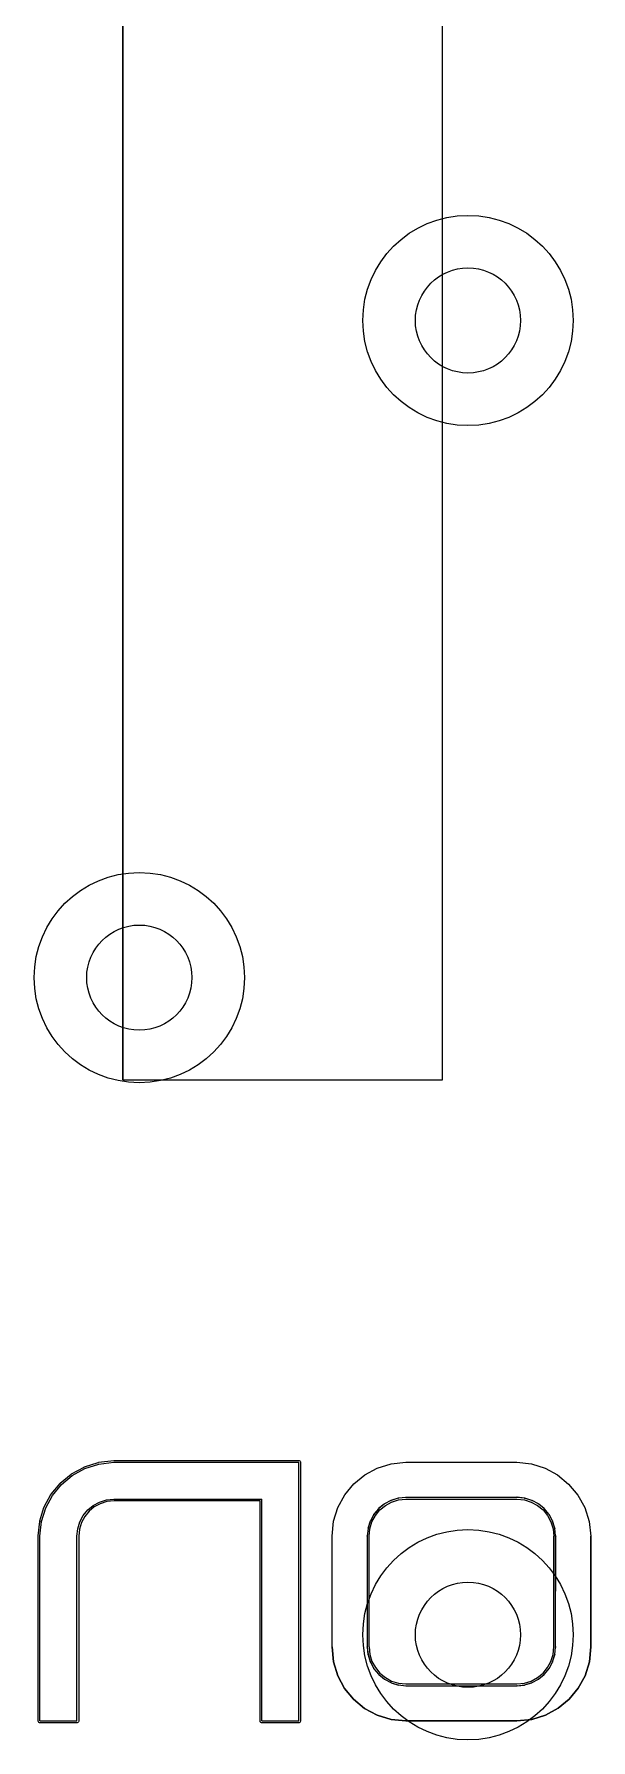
# Model space of a CAD drawing. Header units: millimetres. Extents: x 52 to 245, y 27 to 183.
# Drawn here: x 237.1 to 239.22, y 44.6 to 51.09 of the extents above; entities that cross this region are included whole.
import ezdxf

# ---------------------------------------------------------------- set-up
doc = ezdxf.new("R2010")
doc.units = ezdxf.units.MM
for name, color, linetype in [('MultiLayer', 9, 'Continuous'), ('TopOverlay', 2, 'Continuous'), ('ViaHoleLayer', 16, 'Continuous')]:
    doc.layers.add(name, color=color, linetype=linetype)

msp = doc.modelspace()

# ---------------------------------------------------------------- linework, layer by layer
at = {"layer": 'MultiLayer'}
for centre in [(238.75, 50), (237.5, 47.5), (238.75, 45)]:
    msp.add_circle(centre, 0.4, dxfattribs=at)
at = {"layer": 'TopOverlay'}
for p, q in [((237.437, 47.1109), (237.437, 54.4095)), ((237.437, 54.4095), (237.437, 47.1109)), ((238.6534, 47.1109), (238.6534, 54.4095)), ((238.6534, 47.1109), (238.6534, 54.4095)), ((237.437, 47.1109), (238.6534, 47.1109)), ((237.437, 47.1109), (238.6534, 47.1109)), ((237.2421, 45.6117), (237.2897, 45.638)), ((237.2452, 45.6057), (237.293, 45.6321)), ((237.2897, 45.638), (237.2897, 45.638)), ((237.2897, 45.638), (237.2898, 45.638)), ((237.2898, 45.638), (237.2898, 45.6381)), ((237.2898, 45.6381), (237.2899, 45.6381)), ((237.2899, 45.6381), (237.2898, 45.638)), ((237.2898, 45.638), (237.2899, 45.6381)), ((237.2898, 45.638), (237.2898, 45.638)), ((237.2899, 45.6381), (237.2902, 45.6383)), ((237.2899, 45.6381), (237.2899, 45.6381)), ((237.2902, 45.6383), (237.2905, 45.6384)), ((237.2905, 45.6384), (237.2908, 45.6385)), ((237.2908, 45.6385), (237.291, 45.6385)), ((237.291, 45.6385), (237.3441, 45.6558)), ((237.291, 45.6385), (237.291, 45.6385)), ((237.293, 45.6321), (237.3461, 45.6494)), ((237.3441, 45.6558), (237.3442, 45.6559)), ((237.3442, 45.6559), (237.3445, 45.656)), ((237.3445, 45.656), (237.3448, 45.656)), ((237.3448, 45.656), (237.3452, 45.6561)), ((237.3452, 45.6561), (237.3453, 45.6561)), ((237.3453, 45.6561), (237.4026, 45.6632)), ((237.3453, 45.6561), (237.3453, 45.6561)), ((237.3461, 45.6494), (237.4034, 45.6565)), ((237.4026, 45.6632), (237.4027, 45.6632)), ((237.4027, 45.6632), (237.4029, 45.6632)), ((237.4029, 45.6632), (237.4031, 45.6632)), ((237.4031, 45.6632), (237.4033, 45.6633)), ((237.4033, 45.6633), (237.4034, 45.6633)), ((237.4034, 45.6633), (237.4034, 45.6633)), ((237.4034, 45.6633), (238.1065, 45.6633)), ((237.4034, 45.6565), (238.1065, 45.6565)), ((238.1065, 45.6633), (238.1079, 45.6633)), ((238.1065, 44.6722), (238.1065, 45.6565)), ((238.1079, 45.6633), (238.1103, 45.6622)), ((238.1103, 45.6622), (238.1122, 45.6603)), ((238.1122, 45.6603), (238.1132, 45.6579)), ((238.1132, 45.6579), (238.1132, 45.6565)), ((238.1132, 45.6565), (238.1132, 45.6565)), ((238.1132, 45.6565), (238.1132, 44.6722)), ((238.3574, 45.6083), (238.4051, 45.6343)), ((238.3574, 45.6083), (238.4051, 45.6343)), ((238.4051, 45.6343), (238.4578, 45.6508)), ((238.4051, 45.6343), (238.4578, 45.6508)), ((238.4578, 45.6508), (238.5143, 45.6565)), ((238.4578, 45.6508), (238.5143, 45.6565)), ((238.5143, 45.6565), (238.9362, 45.6565)), ((238.5143, 45.6565), (238.9362, 45.6565)), ((238.9362, 45.6565), (238.991, 45.6507)), ((238.9362, 45.6565), (238.991, 45.6507)), ((238.991, 45.6507), (239.043, 45.6341)), ((238.991, 45.6507), (239.043, 45.6341)), ((239.043, 45.6341), (239.0907, 45.6079)), ((239.043, 45.6341), (239.0907, 45.6079)), ((237.1645, 45.5343), (237.1985, 45.5755)), ((237.1696, 45.5299), (237.2038, 45.5713)), ((237.1985, 45.5755), (237.1986, 45.5756)), ((237.1986, 45.5756), (237.1985, 45.5755)), ((237.1985, 45.5755), (237.1986, 45.5756)), ((237.1985, 45.5755), (237.1985, 45.5755)), ((237.1986, 45.5756), (237.1987, 45.5757)), ((237.1987, 45.5757), (237.1989, 45.5759)), ((237.1989, 45.5759), (237.1991, 45.5761)), ((237.1991, 45.5761), (237.1993, 45.5763)), ((237.1993, 45.5763), (237.1995, 45.5764)), ((237.1995, 45.5764), (237.2409, 45.6109)), ((237.1995, 45.5764), (237.1995, 45.5764)), ((237.2038, 45.5713), (237.2452, 45.6057)), ((237.2409, 45.6109), (237.2411, 45.611)), ((237.2411, 45.611), (237.2413, 45.6112)), ((237.2413, 45.6112), (237.2416, 45.6114)), ((237.2416, 45.6114), (237.2418, 45.6115)), ((237.2418, 45.6115), (237.242, 45.6116)), ((237.242, 45.6116), (237.2421, 45.6117)), ((237.242, 45.6116), (237.242, 45.6116)), ((238.2813, 45.5322), (238.3157, 45.5739)), ((238.2813, 45.5322), (238.3157, 45.5739)), ((238.3157, 45.5739), (238.3574, 45.6083)), ((238.3157, 45.5739), (238.3574, 45.6083)), ((239.0907, 45.6079), (239.1327, 45.5734)), ((239.0907, 45.6079), (239.1327, 45.5734)), ((239.1327, 45.5734), (239.1677, 45.5316)), ((239.1327, 45.5734), (239.1677, 45.5316)), ((237.1381, 45.486), (237.1637, 45.533)), ((237.144, 45.4827), (237.1696, 45.5299)), ((237.1637, 45.5331), (237.1638, 45.5332)), ((237.1638, 45.5332), (237.1637, 45.5331)), ((237.1637, 45.5331), (237.1638, 45.5332)), ((237.1637, 45.533), (237.1637, 45.5331)), ((237.1637, 45.5331), (237.1637, 45.5331)), ((237.1637, 45.533), (237.1637, 45.533)), ((237.1638, 45.5332), (237.1645, 45.5343)), ((237.1644, 45.5342), (237.1638, 45.5332)), ((237.1638, 45.5332), (237.1639, 45.5335)), ((237.1638, 45.5332), (237.1638, 45.5332)), ((237.1638, 45.5332), (237.1638, 45.5332)), ((237.1638, 45.5332), (237.1638, 45.5332)), ((237.1639, 45.5335), (237.1641, 45.5337)), ((237.1641, 45.5337), (237.1643, 45.534)), ((237.1643, 45.534), (237.1644, 45.5341)), ((237.1645, 45.5343), (237.1644, 45.5342)), ((237.1644, 45.5341), (237.1644, 45.5342)), ((237.1644, 45.5342), (237.1645, 45.5342)), ((237.1644, 45.5341), (237.1644, 45.5341)), ((237.1645, 45.5342), (237.1645, 45.5343)), ((237.1645, 45.5343), (237.1645, 45.5343)), ((237.1645, 45.5342), (237.1645, 45.5342)), ((237.3041, 45.4746), (237.325, 45.4918)), ((237.325, 45.4918), (237.3488, 45.5048)), ((237.3515, 45.4986), (237.3288, 45.4862)), ((237.3488, 45.5048), (237.3752, 45.513)), ((237.3766, 45.5064), (237.3515, 45.4986)), ((237.3752, 45.513), (237.4034, 45.5159)), ((237.4038, 45.5092), (237.3766, 45.5064)), ((237.4034, 45.5159), (237.9659, 45.5159)), ((237.9592, 45.5092), (237.4038, 45.5092)), ((237.9592, 44.6722), (237.9592, 45.5092)), ((237.9659, 44.6722), (237.9659, 45.5159)), ((238.2553, 45.4845), (238.2813, 45.5322)), ((238.2553, 45.4845), (238.2813, 45.5322)), ((238.4316, 45.497), (238.4103, 45.4797)), ((238.4316, 45.497), (238.4107, 45.4798)), ((238.415, 45.4746), (238.4358, 45.4918)), ((238.4325, 45.4977), (238.4314, 45.4972)), ((238.4314, 45.4972), (238.4324, 45.4976)), ((238.4324, 45.4976), (238.4316, 45.497)), ((238.4317, 45.4971), (238.4316, 45.497)), ((238.4316, 45.497), (238.4316, 45.497)), ((238.4319, 45.4973), (238.4317, 45.4971)), ((238.4322, 45.4975), (238.4319, 45.4973)), ((238.4325, 45.4976), (238.4322, 45.4975)), ((238.4324, 45.4976), (238.4326, 45.4977)), ((238.4325, 45.4976), (238.4324, 45.4976)), ((238.4564, 45.5106), (238.4325, 45.4977)), ((238.4327, 45.4978), (238.4325, 45.4976)), ((238.4326, 45.4977), (238.4325, 45.4977)), ((238.4325, 45.4977), (238.4325, 45.4976)), ((238.4325, 45.4976), (238.4326, 45.4977)), ((238.4326, 45.4977), (238.4325, 45.4976)), ((238.4325, 45.4977), (238.4326, 45.4977)), ((238.4326, 45.4977), (238.4325, 45.4977)), ((238.4325, 45.4977), (238.4325, 45.4977)), ((238.4325, 45.4976), (238.4325, 45.4976)), ((238.4326, 45.4977), (238.4327, 45.4978)), ((238.4327, 45.4977), (238.4326, 45.4977)), ((238.4326, 45.4977), (238.4326, 45.4977)), ((238.4326, 45.4977), (238.4326, 45.4977)), ((238.4564, 45.5106), (238.4327, 45.4978)), ((238.4327, 45.4978), (238.4327, 45.4977)), ((238.4358, 45.4918), (238.4597, 45.5048)), ((238.4565, 45.5107), (238.4564, 45.5106)), ((238.4565, 45.5107), (238.4564, 45.5106)), ((238.4577, 45.5112), (238.4565, 45.5107)), ((238.4566, 45.5108), (238.4565, 45.5107)), ((238.4565, 45.5107), (238.4568, 45.5108)), ((238.4568, 45.5108), (238.4565, 45.5107)), ((238.4565, 45.5107), (238.4565, 45.5107)), ((238.4569, 45.5109), (238.4566, 45.5108)), ((238.4841, 45.5194), (238.4568, 45.5108)), ((238.4568, 45.5108), (238.4577, 45.5112)), ((238.4572, 45.5111), (238.4569, 45.5109)), ((238.4575, 45.5112), (238.4572, 45.5111)), ((238.4577, 45.5112), (238.4575, 45.5112)), ((238.4841, 45.5194), (238.4577, 45.5112)), ((238.4597, 45.5048), (238.4861, 45.513)), ((238.4854, 45.52), (238.484, 45.5195)), ((238.484, 45.5195), (238.4842, 45.5195)), ((238.4842, 45.5195), (238.4841, 45.5194)), ((238.4842, 45.5195), (238.4841, 45.5194)), ((238.4841, 45.5194), (238.4841, 45.5194)), ((238.4842, 45.5195), (238.4852, 45.52)), ((238.4853, 45.5197), (238.4842, 45.5195)), ((238.4845, 45.5196), (238.4842, 45.5195)), ((238.4849, 45.5196), (238.4845, 45.5196)), ((238.4852, 45.5197), (238.4849, 45.5196)), ((238.4852, 45.52), (238.4852, 45.52)), ((238.4852, 45.52), (238.4853, 45.52)), ((238.4853, 45.52), (238.4852, 45.52)), ((238.4852, 45.52), (238.4854, 45.52)), ((238.4854, 45.5197), (238.4852, 45.5197)), ((238.4855, 45.5201), (238.4853, 45.52)), ((238.4854, 45.52), (238.4853, 45.5197)), ((238.4853, 45.52), (238.4854, 45.52)), ((238.4854, 45.5197), (238.4853, 45.5197)), ((238.4853, 45.5197), (238.4853, 45.5197)), ((238.4853, 45.5197), (238.4853, 45.5197)), ((238.4853, 45.5197), (238.4854, 45.5197)), ((238.5135, 45.5226), (238.4854, 45.52)), ((238.4854, 45.52), (238.4855, 45.5201)), ((238.4855, 45.5197), (238.4854, 45.5197)), ((238.4854, 45.5197), (238.4854, 45.5197)), ((238.5135, 45.5226), (238.4855, 45.5197)), ((238.4855, 45.5197), (238.4855, 45.5197)), ((238.4861, 45.513), (238.5143, 45.5159)), ((238.5136, 45.5226), (238.5135, 45.5226)), ((238.5136, 45.5226), (238.5135, 45.5226)), ((238.5143, 45.5232), (238.5136, 45.5229)), ((238.5136, 45.5229), (238.514, 45.5229)), ((238.514, 45.5229), (238.5136, 45.5226)), ((238.5137, 45.5226), (238.5136, 45.5226)), ((238.5136, 45.5226), (238.5136, 45.5226)), ((238.5139, 45.5226), (238.5137, 45.5226)), ((238.5141, 45.5226), (238.5139, 45.5226)), ((238.514, 45.5229), (238.5143, 45.5232)), ((238.9362, 45.5226), (238.514, 45.5229)), ((238.5142, 45.5226), (238.5141, 45.5226)), ((238.5143, 45.5226), (238.5142, 45.5226)), ((238.9362, 45.5226), (238.5143, 45.5226)), ((238.5143, 45.5159), (238.9362, 45.5159)), ((238.9368, 45.5229), (238.9362, 45.5232)), ((238.9362, 45.5232), (238.9366, 45.5228)), ((238.9366, 45.5228), (238.9362, 45.5226)), ((238.9364, 45.5226), (238.9362, 45.5226)), ((238.9362, 45.5226), (238.9362, 45.5226)), ((238.9362, 45.5226), (238.9362, 45.5226)), ((238.9362, 45.5159), (238.9644, 45.513)), ((238.9366, 45.5226), (238.9364, 45.5226)), ((238.9366, 45.5228), (238.9369, 45.5229)), ((238.9367, 45.5226), (238.9366, 45.5228)), ((238.9368, 45.5226), (238.9366, 45.5226)), ((238.937, 45.5228), (238.9367, 45.5226)), ((238.9368, 45.5226), (238.9367, 45.5226)), ((238.9367, 45.5226), (238.9367, 45.5226)), ((238.9367, 45.5226), (238.9368, 45.5226)), ((238.9369, 45.5229), (238.9368, 45.5229)), ((238.9368, 45.5229), (238.9368, 45.5229)), ((238.965, 45.5197), (238.9368, 45.5229)), ((238.9368, 45.5229), (238.9369, 45.5229)), ((238.9369, 45.5226), (238.9368, 45.5226)), ((238.9368, 45.5226), (238.9368, 45.5226)), ((238.9368, 45.5226), (238.9368, 45.5226)), ((238.9369, 45.5229), (238.9369, 45.5229)), ((238.9369, 45.5229), (238.937, 45.5228)), ((238.937, 45.5226), (238.9369, 45.5226)), ((238.9369, 45.5226), (238.9369, 45.5226)), ((238.965, 45.5197), (238.937, 45.5226)), ((238.9644, 45.513), (238.9908, 45.5048)), ((238.9651, 45.5197), (238.965, 45.5197)), ((238.9651, 45.5197), (238.965, 45.5197)), ((238.9928, 45.5112), (238.9651, 45.52)), ((238.9651, 45.52), (238.9664, 45.5195)), ((238.9653, 45.5197), (238.9651, 45.5197)), ((238.9651, 45.5197), (238.9651, 45.5197)), ((238.9664, 45.5195), (238.9651, 45.5197)), ((238.9656, 45.5196), (238.9653, 45.5197)), ((238.9659, 45.5196), (238.9656, 45.5196)), ((238.9663, 45.5195), (238.9659, 45.5196)), ((238.9664, 45.5194), (238.9663, 45.5195)), ((238.9928, 45.5112), (238.9664, 45.5194)), ((238.9908, 45.5048), (239.0146, 45.4918)), ((238.9929, 45.5112), (238.9928, 45.5112)), ((238.9928, 45.5112), (238.9928, 45.5112)), ((238.994, 45.5107), (238.9928, 45.5112)), ((238.9928, 45.5112), (238.9934, 45.511)), ((238.9934, 45.511), (238.9928, 45.5112)), ((238.9932, 45.5111), (238.9929, 45.5112)), ((238.9935, 45.5109), (238.9932, 45.5111)), ((238.9939, 45.5108), (238.9934, 45.511)), ((238.9934, 45.511), (238.9939, 45.5108)), ((238.9938, 45.5108), (238.9935, 45.5109)), ((238.994, 45.5107), (238.9938, 45.5108)), ((238.9939, 45.5107), (238.9939, 45.5108)), ((238.9939, 45.5108), (238.9939, 45.5108)), ((238.9939, 45.5108), (238.994, 45.5107)), ((238.994, 45.5107), (238.9939, 45.5108)), ((238.9939, 45.5108), (238.9939, 45.5108)), ((238.9939, 45.5108), (238.994, 45.5108)), ((238.994, 45.5108), (238.9939, 45.5108)), ((238.9939, 45.5108), (238.994, 45.5107)), ((238.994, 45.5107), (238.9939, 45.5107)), ((238.994, 45.5108), (238.994, 45.5107)), ((238.9941, 45.5107), (238.994, 45.5108)), ((238.9941, 45.5107), (238.994, 45.5107)), ((238.994, 45.5107), (238.994, 45.5107)), ((239.0177, 45.4978), (238.994, 45.5107)), ((238.994, 45.5107), (238.9941, 45.5107)), ((238.9941, 45.5106), (238.9941, 45.5107)), ((239.0177, 45.4978), (238.9941, 45.5106)), ((239.0146, 45.4918), (239.0355, 45.4746)), ((239.0179, 45.4977), (239.0177, 45.4978)), ((239.0179, 45.4977), (239.0177, 45.4978)), ((239.018, 45.4976), (239.0179, 45.4977)), ((239.0179, 45.4977), (239.0179, 45.4977)), ((239.0189, 45.4973), (239.0179, 45.4977)), ((239.019, 45.4973), (239.0179, 45.4977)), ((239.0179, 45.4977), (239.0189, 45.4973)), ((239.0182, 45.4975), (239.018, 45.4976)), ((239.0185, 45.4973), (239.0182, 45.4975)), ((239.0187, 45.4971), (239.0185, 45.4973)), ((239.0188, 45.4971), (239.0187, 45.4971)), ((239.0189, 45.497), (239.0188, 45.4971)), ((239.019, 45.4973), (239.0189, 45.4973)), ((239.0189, 45.4973), (239.019, 45.4973)), ((239.019, 45.4969), (239.0189, 45.497)), ((239.0189, 45.497), (239.0189, 45.497)), ((239.0189, 45.497), (239.0189, 45.497)), ((239.0397, 45.4799), (239.019, 45.4973)), ((239.019, 45.4973), (239.0192, 45.4972)), ((239.0192, 45.4972), (239.019, 45.4973)), ((239.019, 45.4973), (239.019, 45.4973)), ((239.0397, 45.4799), (239.019, 45.4969)), ((239.019, 45.4969), (239.019, 45.4969)), ((239.1677, 45.5316), (239.1944, 45.4839)), ((239.1677, 45.5316), (239.1944, 45.4839)), ((237.1155, 45.3761), (237.1211, 45.4313)), ((237.1211, 45.4313), (237.1214, 45.4329)), ((237.1214, 45.4327), (237.1211, 45.4315)), ((237.1211, 45.4316), (237.1212, 45.4318)), ((237.1211, 45.4315), (237.1211, 45.4316)), ((237.1211, 45.4316), (237.1211, 45.4316)), ((237.1211, 45.4314), (237.1211, 45.4315)), ((237.1211, 45.4315), (237.1211, 45.4315)), ((237.1211, 45.4315), (237.1211, 45.4315)), ((237.1211, 45.4315), (237.1211, 45.4313)), ((237.1211, 45.4313), (237.1211, 45.4314)), ((237.1211, 45.4314), (237.1211, 45.4314)), ((237.1211, 45.4313), (237.1211, 45.4308)), ((237.1211, 45.4308), (237.1211, 45.4313)), ((237.1211, 45.4308), (237.1211, 45.4308)), ((237.1212, 45.4321), (237.1213, 45.4324)), ((237.1212, 45.4318), (237.1212, 45.4321)), ((237.1213, 45.4326), (237.1214, 45.4328)), ((237.1213, 45.4324), (237.1213, 45.4326)), ((237.1214, 45.4329), (237.1375, 45.4846)), ((237.1214, 45.4328), (237.1214, 45.4329)), ((237.1214, 45.4329), (237.1214, 45.4327)), ((237.1214, 45.4328), (237.1214, 45.4328)), ((237.1214, 45.4327), (237.1214, 45.4327)), ((237.1222, 45.3753), (237.1278, 45.4308)), ((237.1278, 45.4308), (237.144, 45.4827)), ((237.1375, 45.4846), (237.1376, 45.4847)), ((237.1376, 45.4849), (237.1377, 45.4852)), ((237.1376, 45.4848), (237.1376, 45.4849)), ((237.1376, 45.4847), (237.1376, 45.4848)), ((237.1377, 45.4852), (237.1379, 45.4855)), ((237.1379, 45.4855), (237.138, 45.4858)), ((237.138, 45.4858), (237.1381, 45.4859)), ((237.1381, 45.4859), (237.1381, 45.486)), ((237.1381, 45.4859), (237.1381, 45.4859)), ((237.2657, 45.4035), (237.2739, 45.4299)), ((237.2802, 45.4273), (237.2723, 45.4022)), ((237.2739, 45.4299), (237.2869, 45.4538)), ((237.2925, 45.45), (237.2802, 45.4273)), ((237.2869, 45.4538), (237.3041, 45.4746)), ((237.3089, 45.4698), (237.2925, 45.45)), ((237.3288, 45.4862), (237.3089, 45.4698)), ((238.2331, 45.3753), (238.2388, 45.4318)), ((238.2331, 45.3753), (238.2388, 45.4318)), ((238.2388, 45.4318), (238.2553, 45.4845)), ((238.2388, 45.4318), (238.2553, 45.4845)), ((238.3784, 45.4319), (238.3696, 45.4043)), ((238.3784, 45.4319), (238.3702, 45.4055)), ((238.3766, 45.4035), (238.3848, 45.4299)), ((238.3789, 45.4331), (238.3784, 45.4319)), ((238.3784, 45.4319), (238.3786, 45.4325)), ((238.3786, 45.4325), (238.3784, 45.4319)), ((238.3786, 45.4324), (238.3784, 45.4321)), ((238.3784, 45.4321), (238.3784, 45.4319)), ((238.3784, 45.4319), (238.3784, 45.4319)), ((238.3788, 45.433), (238.3786, 45.4325)), ((238.3786, 45.4325), (238.3788, 45.433)), ((238.3787, 45.4327), (238.3786, 45.4324)), ((238.3788, 45.433), (238.3787, 45.4327)), ((238.3788, 45.433), (238.3789, 45.4331)), ((238.3789, 45.4331), (238.3788, 45.433)), ((238.3789, 45.4331), (238.3788, 45.433)), ((238.3788, 45.433), (238.3789, 45.4331)), ((238.3789, 45.4331), (238.3788, 45.433)), ((238.3788, 45.433), (238.3789, 45.4331)), ((238.3789, 45.433), (238.3788, 45.433)), ((238.3788, 45.433), (238.3788, 45.433)), ((238.3788, 45.433), (238.3788, 45.433)), ((238.3918, 45.4569), (238.3789, 45.4331)), ((238.379, 45.4332), (238.3789, 45.4332)), ((238.3789, 45.4332), (238.3789, 45.4331)), ((238.3789, 45.4331), (238.3789, 45.4332)), ((238.3789, 45.4332), (238.3789, 45.4331)), ((238.3789, 45.4331), (238.3789, 45.4331)), ((238.3789, 45.4331), (238.3789, 45.433)), ((238.3789, 45.4331), (238.3789, 45.4331)), ((238.3918, 45.4569), (238.379, 45.4332)), ((238.3848, 45.4299), (238.3978, 45.4538)), ((238.3919, 45.457), (238.3918, 45.4569)), ((238.3919, 45.457), (238.3918, 45.4569)), ((238.4098, 45.4789), (238.3919, 45.4571)), ((238.3919, 45.4571), (238.3924, 45.4583)), ((238.3924, 45.4583), (238.3919, 45.457)), ((238.392, 45.4571), (238.3919, 45.457)), ((238.3919, 45.457), (238.3919, 45.4571)), ((238.3919, 45.4571), (238.3919, 45.457)), ((238.3919, 45.457), (238.3919, 45.457)), ((238.3921, 45.4574), (238.392, 45.4571)), ((238.3923, 45.4577), (238.3921, 45.4574)), ((238.3925, 45.4579), (238.3923, 45.4577)), ((238.3926, 45.4581), (238.3925, 45.4579)), ((238.4098, 45.4789), (238.3926, 45.4581)), ((238.3978, 45.4538), (238.415, 45.4746)), ((238.4099, 45.4797), (238.4096, 45.4791)), ((238.4096, 45.4791), (238.4103, 45.4797)), ((238.4103, 45.4797), (238.4098, 45.4789)), ((238.4099, 45.479), (238.4098, 45.4789)), ((238.4098, 45.4789), (238.4098, 45.4789)), ((238.4105, 45.48), (238.4099, 45.4797)), ((238.4101, 45.4792), (238.4099, 45.479)), ((238.4104, 45.4795), (238.4101, 45.4792)), ((238.4103, 45.4797), (238.4105, 45.48)), ((238.4106, 45.4797), (238.4104, 45.4795)), ((238.4107, 45.4798), (238.4106, 45.4797)), ((239.0355, 45.4746), (239.0527, 45.4538)), ((239.0398, 45.4798), (239.0397, 45.4799)), ((239.0398, 45.4798), (239.0397, 45.4799)), ((239.0399, 45.4797), (239.0398, 45.4798)), ((239.0398, 45.4798), (239.0398, 45.4798)), ((239.0406, 45.4794), (239.0398, 45.4798)), ((239.0401, 45.4795), (239.0399, 45.4797)), ((239.0406, 45.4797), (239.04, 45.48)), ((239.04, 45.48), (239.0406, 45.4794)), ((239.0403, 45.4793), (239.0401, 45.4795)), ((239.0405, 45.4791), (239.0403, 45.4793)), ((239.0406, 45.479), (239.0405, 45.4791)), ((239.0409, 45.4792), (239.0406, 45.4797)), ((239.0406, 45.4794), (239.0409, 45.4792)), ((239.041, 45.4789), (239.0406, 45.4794)), ((239.0407, 45.4789), (239.0406, 45.479)), ((239.0406, 45.479), (239.0406, 45.479)), ((239.0407, 45.4788), (239.0407, 45.4789)), ((239.0407, 45.4789), (239.0407, 45.4789)), ((239.0408, 45.4788), (239.0407, 45.4788)), ((239.0578, 45.4582), (239.0408, 45.4788)), ((239.0578, 45.4582), (239.0409, 45.4792)), ((239.0409, 45.4792), (239.041, 45.4789)), ((239.0527, 45.4538), (239.0657, 45.4299)), ((239.0579, 45.4581), (239.0578, 45.4582)), ((239.0579, 45.4581), (239.0578, 45.4582)), ((239.058, 45.4579), (239.0579, 45.4581)), ((239.0579, 45.4581), (239.0579, 45.4581)), ((239.0586, 45.4571), (239.0579, 45.4581)), ((239.0581, 45.4577), (239.058, 45.4579)), ((239.0586, 45.4571), (239.0581, 45.4583)), ((239.0581, 45.4583), (239.0586, 45.4571)), ((239.0583, 45.4575), (239.0581, 45.4577)), ((239.0585, 45.4572), (239.0583, 45.4575)), ((239.0585, 45.4571), (239.0585, 45.4572)), ((239.0586, 45.4571), (239.0585, 45.4571)), ((239.0586, 45.457), (239.0586, 45.4571)), ((239.0715, 45.4332), (239.0586, 45.4571)), ((239.0586, 45.4571), (239.0587, 45.4569)), ((239.0587, 45.4569), (239.0586, 45.4571)), ((239.0586, 45.4571), (239.0586, 45.4571)), ((239.0586, 45.4569), (239.0586, 45.457)), ((239.0586, 45.457), (239.0586, 45.457)), ((239.0587, 45.4569), (239.0586, 45.4569)), ((239.0715, 45.4332), (239.0587, 45.4569)), ((239.0657, 45.4299), (239.0739, 45.4035)), ((239.0716, 45.4331), (239.0715, 45.4332)), ((239.0716, 45.4331), (239.0715, 45.4332)), ((239.0717, 45.433), (239.0716, 45.4331)), ((239.0716, 45.4331), (239.0716, 45.4331)), ((239.0721, 45.4319), (239.0716, 45.4331)), ((239.0716, 45.4331), (239.0717, 45.4328)), ((239.0717, 45.4328), (239.0716, 45.4331)), ((239.0718, 45.4327), (239.0717, 45.433)), ((239.0803, 45.4056), (239.0717, 45.4328)), ((239.0717, 45.4328), (239.0721, 45.4319)), ((239.0719, 45.4324), (239.0718, 45.4327)), ((239.0721, 45.4321), (239.0719, 45.4324)), ((239.0721, 45.4319), (239.0721, 45.4321)), ((239.0803, 45.4056), (239.0721, 45.4319)), ((239.1944, 45.4839), (239.2114, 45.4314)), ((239.1944, 45.4839), (239.2114, 45.4314)), ((239.2114, 45.4314), (239.2174, 45.3753)), ((239.2114, 45.4314), (239.2174, 45.3753)), ((237.1155, 45.376), (237.1155, 45.3761)), ((237.1155, 45.3761), (237.1155, 45.3758)), ((237.1155, 45.3758), (237.1155, 45.3761)), ((237.1155, 45.3759), (237.1155, 45.376)), ((237.1155, 45.376), (237.1155, 45.376)), ((237.1155, 45.376), (237.1155, 45.376)), ((237.1155, 45.3757), (237.1155, 45.3759)), ((237.1155, 45.3758), (237.1155, 45.3758)), ((237.1155, 45.3755), (237.1155, 45.3757)), ((237.1155, 45.3754), (237.1155, 45.3755)), ((237.1155, 45.3753), (237.1155, 45.3754)), ((237.1155, 44.6722), (237.1155, 45.3753)), ((237.1222, 44.6722), (237.1222, 45.3753)), ((237.2628, 45.3753), (237.2657, 45.4035)), ((237.2628, 44.6722), (237.2628, 45.3753)), ((237.2723, 45.4022), (237.2695, 45.375)), ((237.2695, 45.3746), (237.2695, 45.3753)), ((237.2695, 45.3753), (237.2695, 44.6722)), ((237.2695, 45.375), (237.2695, 45.3746)), ((238.2331, 44.9534), (238.2331, 45.3753)), ((238.2331, 44.9534), (238.2331, 45.3753)), ((238.3667, 45.376), (238.3664, 45.3753)), ((238.3664, 45.3753), (238.3668, 45.3758)), ((238.3668, 45.3758), (238.3667, 45.376)), ((238.367, 45.3753), (238.3667, 44.9531)), ((238.367, 45.3761), (238.3668, 45.3758)), ((238.3668, 45.3758), (238.367, 45.3753)), ((238.3699, 45.4041), (238.367, 45.3761)), ((238.3699, 45.4041), (238.367, 45.3761)), ((238.367, 45.3761), (238.367, 45.376)), ((238.367, 45.376), (238.367, 45.3759)), ((238.367, 45.3759), (238.367, 45.3757)), ((238.367, 45.3757), (238.367, 45.3755)), ((238.367, 45.3755), (238.367, 45.3754)), ((238.367, 45.3754), (238.367, 45.3753)), ((238.367, 45.3753), (238.367, 45.3753)), ((238.367, 45.3753), (238.367, 44.9534)), ((238.3696, 45.4044), (238.3695, 45.4041)), ((238.3695, 45.4041), (238.3698, 45.4042)), ((238.3696, 45.4043), (238.3701, 45.4056)), ((238.3698, 45.4042), (238.3696, 45.4044)), ((238.3699, 45.4042), (238.3698, 45.4042)), ((238.3698, 45.4042), (238.3699, 45.4041)), ((238.3701, 45.4056), (238.3699, 45.4042)), ((238.37, 45.4047), (238.3699, 45.4044)), ((238.3699, 45.4044), (238.3699, 45.4042)), ((238.3699, 45.4042), (238.3699, 45.4043)), ((238.3699, 45.4043), (238.3699, 45.4043)), ((238.3699, 45.4043), (238.3699, 45.4043)), ((238.3699, 45.4043), (238.3699, 45.4042)), ((238.3699, 45.4042), (238.3699, 45.4042)), ((238.3699, 45.4042), (238.3699, 45.4041)), ((238.3699, 45.4041), (238.3699, 45.4041)), ((238.3699, 45.4041), (238.3699, 45.4041)), ((238.3701, 45.4054), (238.37, 45.4051)), ((238.37, 45.4051), (238.37, 45.4047)), ((238.3702, 45.4055), (238.3701, 45.4054)), ((238.3737, 45.3753), (238.3766, 45.4035)), ((238.3737, 44.9534), (238.3737, 45.3753)), ((239.0739, 45.4035), (239.0768, 45.3753)), ((239.0768, 44.9534), (239.0768, 45.3753)), ((239.0803, 45.4055), (239.0803, 45.4056)), ((239.0804, 45.4054), (239.0803, 45.4056)), ((239.0804, 45.4054), (239.0803, 45.4055)), ((239.0809, 45.4043), (239.0804, 45.4056)), ((239.0804, 45.4056), (239.0804, 45.4054)), ((239.0805, 45.4051), (239.0804, 45.4054)), ((239.0806, 45.4041), (239.0804, 45.4054)), ((239.0804, 45.4054), (239.0809, 45.4043)), ((239.0805, 45.4047), (239.0805, 45.4051)), ((239.0806, 45.4044), (239.0805, 45.4047)), ((239.0806, 45.4042), (239.0806, 45.4044)), ((239.0806, 45.4041), (239.0806, 45.4042)), ((239.0835, 45.3761), (239.0806, 45.4041)), ((239.0835, 45.3761), (239.0806, 45.4041)), ((239.0835, 45.376), (239.0835, 45.3761)), ((239.0835, 45.376), (239.0835, 45.3761)), ((239.0835, 45.3759), (239.0835, 45.376)), ((239.0835, 45.376), (239.0835, 45.376)), ((239.0838, 45.3756), (239.0835, 45.376)), ((239.0835, 45.3757), (239.0835, 45.3759)), ((239.0835, 45.3755), (239.0835, 45.3757)), ((239.0835, 44.9534), (239.0838, 45.3756)), ((239.0835, 45.3754), (239.0835, 45.3755)), ((239.0835, 45.3753), (239.0835, 45.3754)), ((239.0835, 44.9534), (239.0835, 45.3753)), ((239.0841, 45.3753), (239.0838, 45.376)), ((239.0838, 45.376), (239.0838, 45.3756)), ((239.0838, 45.3756), (239.0841, 45.3753)), ((239.2174, 44.9534), (239.2174, 45.3753)), ((239.2174, 45.3753), (239.2174, 44.9534)), ((238.2331, 44.9534), (238.2388, 44.8965)), ((238.2388, 44.8965), (238.2331, 44.9534)), ((238.3667, 44.9531), (238.3664, 44.9534)), ((238.3664, 44.9534), (238.3667, 44.9527)), ((238.3667, 44.9531), (238.367, 44.9527)), ((238.3667, 44.9528), (238.3667, 44.9531)), ((238.3669, 44.9527), (238.3667, 44.9528)), ((238.3667, 44.9528), (238.3667, 44.9528)), ((238.3667, 44.9528), (238.3667, 44.9527)), ((238.3667, 44.9527), (238.3667, 44.9528)), ((238.3667, 44.9527), (238.3667, 44.9527)), ((238.3667, 44.9527), (238.3668, 44.9526)), ((238.3668, 44.9526), (238.3669, 44.9527)), ((238.367, 44.9527), (238.3669, 44.9527)), ((238.3669, 44.9527), (238.367, 44.9526)), ((238.367, 44.9534), (238.367, 44.9533)), ((238.367, 44.9533), (238.367, 44.9532)), ((238.367, 44.9532), (238.367, 44.953)), ((238.367, 44.953), (238.367, 44.9528)), ((238.367, 44.9527), (238.367, 44.9529)), ((238.367, 44.9529), (238.367, 44.9528)), ((238.367, 44.9528), (238.367, 44.9527)), ((238.367, 44.9528), (238.367, 44.9528)), ((238.367, 44.9528), (238.367, 44.9527)), ((238.367, 44.9527), (238.367, 44.9527)), ((238.367, 44.9527), (238.367, 44.9526)), ((238.367, 44.9526), (238.367, 44.9526)), ((238.367, 44.9526), (238.367, 44.9526)), ((238.367, 44.9526), (238.3699, 44.9246)), ((238.367, 44.9526), (238.3695, 44.9252)), ((238.3695, 44.9252), (238.3693, 44.9252)), ((238.3693, 44.9252), (238.3695, 44.9246)), ((238.3695, 44.9252), (238.3699, 44.9252)), ((238.3695, 44.9246), (238.3695, 44.9252)), ((238.3699, 44.9246), (238.3695, 44.9246)), ((238.3695, 44.9246), (238.3696, 44.9244)), ((238.3696, 44.9244), (238.3696, 44.9245)), ((238.3696, 44.9245), (238.3701, 44.9232)), ((238.3696, 44.9243), (238.3699, 44.9245)), ((238.3696, 44.9243), (238.3696, 44.9244)), ((238.3696, 44.9244), (238.3696, 44.9243)), ((238.3701, 44.9233), (238.3696, 44.9243)), ((238.3696, 44.9243), (238.3696, 44.9243)), ((238.3699, 44.9246), (238.3699, 44.9252)), ((238.3699, 44.9252), (238.3699, 44.9252)), ((238.3699, 44.9252), (238.3699, 44.9246)), ((238.3699, 44.9252), (238.3699, 44.9246)), ((238.3699, 44.9246), (238.3699, 44.9245)), ((238.3699, 44.9244), (238.3699, 44.9246)), ((238.3699, 44.9246), (238.3699, 44.9246)), ((238.3699, 44.9246), (238.3699, 44.9245)), ((238.3699, 44.9246), (238.3701, 44.9233)), ((238.3699, 44.9245), (238.3699, 44.9246)), ((238.3699, 44.9245), (238.3699, 44.9244)), ((238.3699, 44.9245), (238.3699, 44.9243)), ((238.3699, 44.9243), (238.37, 44.924)), ((238.37, 44.924), (238.37, 44.9237)), ((238.37, 44.9237), (238.3701, 44.9233)), ((238.3701, 44.9233), (238.3702, 44.9232)), ((238.3701, 44.9233), (238.3702, 44.9232)), ((238.3701, 44.9232), (238.3701, 44.9233)), ((238.3702, 44.9232), (238.3702, 44.9232)), ((238.3702, 44.9232), (238.3784, 44.8968)), ((238.3702, 44.9232), (238.3788, 44.8959)), ((238.3737, 44.9534), (238.3766, 44.9252)), ((238.3766, 44.9252), (238.3848, 44.8988)), ((239.0657, 44.8988), (239.0739, 44.9252)), ((239.0721, 44.8968), (239.0809, 44.9245)), ((239.0721, 44.8968), (239.0803, 44.9232)), ((239.0739, 44.9252), (239.0768, 44.9534)), ((239.0803, 44.9232), (239.0804, 44.9233)), ((239.0809, 44.9245), (239.0804, 44.9232)), ((239.0804, 44.9232), (239.0806, 44.9245)), ((239.0804, 44.9233), (239.0805, 44.9237)), ((239.0805, 44.924), (239.0806, 44.9243)), ((239.0805, 44.9237), (239.0805, 44.924)), ((239.0806, 44.9246), (239.0835, 44.9526)), ((239.0806, 44.9246), (239.0835, 44.9526)), ((239.0806, 44.9245), (239.0806, 44.9246)), ((239.0806, 44.9245), (239.0806, 44.9246)), ((239.0806, 44.9243), (239.0806, 44.9245)), ((239.0806, 44.9245), (239.0806, 44.9245)), ((239.0835, 44.9533), (239.0835, 44.9534)), ((239.0835, 44.9534), (239.0835, 44.9534)), ((239.0837, 44.9529), (239.0835, 44.9534)), ((239.0835, 44.9532), (239.0835, 44.9533)), ((239.0835, 44.953), (239.0835, 44.9532)), ((239.0835, 44.9528), (239.0835, 44.953)), ((239.0835, 44.9526), (239.0837, 44.9529)), ((239.0835, 44.9527), (239.0835, 44.9528)), ((239.0835, 44.9526), (239.0835, 44.9527)), ((239.0841, 44.9534), (239.0837, 44.9529)), ((239.0837, 44.9529), (239.0838, 44.9527)), ((239.0838, 44.9527), (239.0841, 44.9534)), ((239.2117, 44.8969), (239.2174, 44.9534)), ((239.2174, 44.9534), (239.2117, 44.8969)), ((238.2388, 44.8965), (238.2551, 44.8436)), ((238.2551, 44.8436), (238.2388, 44.8965)), ((238.2551, 44.8436), (238.2809, 44.7958)), ((238.2809, 44.7958), (238.2551, 44.8436)), ((238.3784, 44.8968), (238.3784, 44.8967)), ((238.3788, 44.8959), (238.3784, 44.8968)), ((238.3784, 44.8968), (238.3789, 44.8956)), ((238.3784, 44.8967), (238.3786, 44.8963)), ((238.3786, 44.8963), (238.3787, 44.896)), ((238.3787, 44.896), (238.3788, 44.8957)), ((238.3788, 44.8957), (238.3788, 44.8959)), ((238.3788, 44.8959), (238.3789, 44.8956)), ((238.3788, 44.8957), (238.3789, 44.8956)), ((238.3789, 44.8956), (238.3788, 44.8957)), ((238.3788, 44.8957), (238.3789, 44.8957)), ((238.3789, 44.8956), (238.3788, 44.8957)), ((238.3788, 44.8957), (238.3788, 44.8957)), ((238.3789, 44.8956), (238.3788, 44.8957)), ((238.3788, 44.8957), (238.3789, 44.8956)), ((238.3789, 44.8957), (238.3789, 44.8956)), ((238.3789, 44.8956), (238.3789, 44.8956)), ((238.3789, 44.8956), (238.3789, 44.8956)), ((238.3789, 44.8956), (238.3789, 44.8955)), ((238.3789, 44.8956), (238.3789, 44.8956)), ((238.3789, 44.8956), (238.3789, 44.8956)), ((238.3789, 44.8956), (238.3789, 44.8955)), ((238.3789, 44.8955), (238.3789, 44.8956)), ((238.3789, 44.8956), (238.379, 44.8955)), ((238.3789, 44.8955), (238.379, 44.8955)), ((238.379, 44.8955), (238.379, 44.8955)), ((238.379, 44.8955), (238.3918, 44.8718)), ((238.379, 44.8955), (238.3918, 44.8718)), ((238.3848, 44.8988), (238.3978, 44.8749)), ((238.3918, 44.8718), (238.392, 44.8716)), ((238.392, 44.8716), (238.3918, 44.8718)), ((238.3918, 44.8718), (238.3918, 44.8718)), ((238.3918, 44.8718), (238.3919, 44.8717)), ((238.3918, 44.8718), (238.3919, 44.8716)), ((238.3919, 44.8717), (238.3918, 44.8718)), ((238.3918, 44.8718), (238.3918, 44.8718)), ((238.3918, 44.8718), (238.3919, 44.8717)), ((238.3919, 44.8717), (238.392, 44.8716)), ((238.3919, 44.8716), (238.3919, 44.8717)), ((238.3919, 44.8717), (238.3919, 44.8717)), ((238.3919, 44.8717), (238.3924, 44.8705)), ((238.3919, 44.8717), (238.3919, 44.8717)), ((238.3919, 44.8717), (238.3919, 44.8716)), ((238.3919, 44.8716), (238.3919, 44.8717)), ((238.3924, 44.8705), (238.3919, 44.8716)), ((238.3919, 44.8716), (238.3926, 44.8707)), ((238.392, 44.8716), (238.3921, 44.8713)), ((238.3921, 44.8713), (238.3923, 44.871)), ((238.3923, 44.871), (238.3925, 44.8708)), ((238.3925, 44.8708), (238.3926, 44.8707)), ((238.3926, 44.8707), (238.3926, 44.8707)), ((238.3926, 44.8707), (238.4098, 44.8498)), ((238.3926, 44.8707), (238.4099, 44.8494)), ((238.3978, 44.8749), (238.415, 44.8541)), ((238.4099, 44.8494), (238.4096, 44.8496)), ((238.4096, 44.8496), (238.4099, 44.849)), ((238.4098, 44.8498), (238.4099, 44.8497)), ((238.4099, 44.8497), (238.4101, 44.8495)), ((238.4099, 44.8494), (238.4107, 44.8489)), ((238.4105, 44.8487), (238.4099, 44.8494)), ((238.4099, 44.849), (238.4105, 44.8487)), ((238.4101, 44.8495), (238.4104, 44.8492)), ((238.4104, 44.8492), (238.4106, 44.849)), ((238.4106, 44.849), (238.4107, 44.8489)), ((238.4107, 44.8489), (238.4107, 44.8489)), ((238.4107, 44.8489), (238.4316, 44.8317)), ((238.4107, 44.8489), (238.4325, 44.8311)), ((238.415, 44.8541), (238.4358, 44.8369)), ((239.0146, 44.8369), (239.0355, 44.8541)), ((239.019, 44.8318), (239.0397, 44.8489)), ((239.019, 44.8318), (239.0397, 44.8489)), ((239.0355, 44.8541), (239.0527, 44.8749)), ((239.0397, 44.8489), (239.0403, 44.8493)), ((239.0397, 44.8489), (239.0398, 44.8489)), ((239.0398, 44.8489), (239.0399, 44.849)), ((239.0399, 44.849), (239.0401, 44.8492)), ((239.0403, 44.8493), (239.04, 44.8487)), ((239.04, 44.8487), (239.0406, 44.849)), ((239.0401, 44.8492), (239.0404, 44.8495)), ((239.0403, 44.8493), (239.0407, 44.8498)), ((239.0409, 44.8496), (239.0403, 44.8493)), ((239.0404, 44.8495), (239.0406, 44.8497)), ((239.0406, 44.8497), (239.0407, 44.8498)), ((239.0406, 44.849), (239.0409, 44.8496)), ((239.0407, 44.8498), (239.0586, 44.8716)), ((239.0407, 44.8498), (239.0579, 44.8707)), ((239.0407, 44.8498), (239.0407, 44.8498)), ((239.0527, 44.8749), (239.0657, 44.8988)), ((239.0579, 44.8707), (239.058, 44.8708)), ((239.058, 44.8708), (239.0582, 44.871)), ((239.0581, 44.8705), (239.0586, 44.8717)), ((239.0586, 44.8716), (239.0581, 44.8705)), ((239.0582, 44.871), (239.0584, 44.8713)), ((239.0584, 44.8713), (239.0585, 44.8716)), ((239.0585, 44.8716), (239.0586, 44.8717)), ((239.0586, 44.8717), (239.0587, 44.8718)), ((239.0586, 44.8717), (239.0587, 44.8718)), ((239.0586, 44.8717), (239.0586, 44.8717)), ((239.0586, 44.8716), (239.0586, 44.8717)), ((239.0586, 44.8717), (239.0586, 44.8716)), ((239.0587, 44.8718), (239.072, 44.8966)), ((239.0587, 44.8718), (239.0716, 44.8956)), ((239.0716, 44.8956), (239.0721, 44.8968)), ((239.072, 44.8966), (239.0716, 44.8956)), ((239.0716, 44.8956), (239.0717, 44.8957)), ((239.0717, 44.8957), (239.0718, 44.896)), ((239.0718, 44.896), (239.0719, 44.8963)), ((239.0719, 44.8963), (239.0721, 44.8967)), ((239.0721, 44.8968), (239.072, 44.8966)), ((239.072, 44.8966), (239.0721, 44.8968)), ((239.0721, 44.8967), (239.0721, 44.8968)), ((239.0721, 44.8968), (239.0721, 44.8968)), ((239.1692, 44.7965), (239.1952, 44.8442)), ((239.1952, 44.8442), (239.1692, 44.7965)), ((239.1952, 44.8442), (239.2117, 44.8969)), ((239.2117, 44.8969), (239.1952, 44.8442)), ((238.2809, 44.7958), (238.3152, 44.7543)), ((238.3152, 44.7543), (238.2809, 44.7958)), ((238.4325, 44.8311), (238.4314, 44.8315)), ((238.4314, 44.8315), (238.4326, 44.831)), ((238.4316, 44.8317), (238.4317, 44.8316)), ((238.4317, 44.8316), (238.4319, 44.8314)), ((238.4319, 44.8314), (238.4322, 44.8313)), ((238.4322, 44.8313), (238.4325, 44.8311)), ((238.4325, 44.8311), (238.4326, 44.831)), ((238.4326, 44.831), (238.4325, 44.8311)), ((238.4325, 44.8311), (238.4325, 44.8311)), ((238.4325, 44.8311), (238.4326, 44.831)), ((238.4326, 44.831), (238.4325, 44.8311)), ((238.4325, 44.8311), (238.4326, 44.831)), ((238.4325, 44.831), (238.4326, 44.831)), ((238.4326, 44.831), (238.4325, 44.831)), ((238.4326, 44.831), (238.4326, 44.831)), ((238.4326, 44.831), (238.4326, 44.831)), ((238.4326, 44.831), (238.4327, 44.831)), ((238.4326, 44.831), (238.4326, 44.831)), ((238.4326, 44.831), (238.4327, 44.8309)), ((238.4327, 44.831), (238.4326, 44.831)), ((238.4326, 44.831), (238.4327, 44.831)), ((238.4326, 44.831), (238.4326, 44.831)), ((238.4327, 44.831), (238.4327, 44.831)), ((238.4327, 44.831), (238.4327, 44.831)), ((238.4327, 44.831), (238.4564, 44.8181)), ((238.4327, 44.8309), (238.4327, 44.831)), ((238.4327, 44.831), (238.4327, 44.831)), ((238.4327, 44.831), (238.4564, 44.8181)), ((238.4358, 44.8369), (238.4597, 44.8239)), ((238.4564, 44.8181), (238.4566, 44.818)), ((238.4566, 44.818), (238.4564, 44.8181)), ((238.4564, 44.8181), (238.4564, 44.8181)), ((238.4564, 44.8181), (238.4565, 44.818)), ((238.4564, 44.8181), (238.4573, 44.8177)), ((238.4566, 44.8179), (238.4564, 44.8181)), ((238.4564, 44.8181), (238.4564, 44.818)), ((238.4564, 44.818), (238.4565, 44.818)), ((238.4565, 44.818), (238.4566, 44.8179)), ((238.4566, 44.8179), (238.4565, 44.818)), ((238.4565, 44.818), (238.4566, 44.8179)), ((238.4565, 44.818), (238.4565, 44.818)), ((238.4565, 44.818), (238.4577, 44.8175)), ((238.4566, 44.8179), (238.4569, 44.8178)), ((238.4573, 44.8177), (238.4566, 44.8179)), ((238.4566, 44.8179), (238.4566, 44.8179)), ((238.4569, 44.8178), (238.4572, 44.8177)), ((238.4572, 44.8177), (238.4575, 44.8175)), ((238.4577, 44.8175), (238.4573, 44.8177)), ((238.4573, 44.8177), (238.4577, 44.8175)), ((238.4575, 44.8175), (238.4577, 44.8175)), ((238.4577, 44.8175), (238.4577, 44.8175)), ((238.4577, 44.8175), (238.4841, 44.8093)), ((238.4577, 44.8175), (238.4854, 44.8087)), ((238.4597, 44.8239), (238.4861, 44.8157)), ((238.4854, 44.8087), (238.484, 44.8092)), ((238.484, 44.8092), (238.4854, 44.809)), ((238.4841, 44.8093), (238.4842, 44.8092)), ((238.4842, 44.8092), (238.4845, 44.8091)), ((238.4845, 44.8091), (238.4849, 44.8091)), ((238.4849, 44.8091), (238.4852, 44.809)), ((238.4852, 44.809), (238.4854, 44.809)), ((238.4854, 44.8089), (238.4852, 44.8088)), ((238.4852, 44.8088), (238.4855, 44.8087)), ((238.4854, 44.809), (238.4853, 44.809)), ((238.4853, 44.809), (238.4853, 44.809)), ((238.4853, 44.809), (238.4854, 44.809)), ((238.4854, 44.809), (238.4854, 44.809)), ((238.4854, 44.809), (238.4854, 44.809)), ((238.4854, 44.809), (238.4855, 44.809)), ((238.4854, 44.809), (238.4854, 44.8089)), ((238.4854, 44.8089), (238.4855, 44.809)), ((238.4855, 44.8087), (238.4854, 44.8089)), ((238.4855, 44.809), (238.4855, 44.809)), ((238.4855, 44.809), (238.4855, 44.809)), ((238.4855, 44.809), (238.5135, 44.8061)), ((238.4855, 44.809), (238.5137, 44.8058)), ((238.4861, 44.8157), (238.5143, 44.8128)), ((238.5135, 44.8061), (238.5135, 44.8061)), ((238.5135, 44.8061), (238.5136, 44.8061)), ((238.5135, 44.8059), (238.5137, 44.8061)), ((238.5136, 44.8058), (238.5135, 44.8059)), ((238.5136, 44.8061), (238.5137, 44.8061)), ((238.5137, 44.8061), (238.5136, 44.8061)), ((238.5136, 44.8061), (238.5137, 44.8061)), ((238.5136, 44.8061), (238.5137, 44.8061)), ((238.5137, 44.8061), (238.5136, 44.8061)), ((238.5139, 44.8059), (238.5136, 44.8058)), ((238.5136, 44.8058), (238.5137, 44.8058)), ((238.5137, 44.8058), (238.5136, 44.8058)), ((238.5136, 44.8058), (238.5136, 44.8058)), ((238.5137, 44.8061), (238.5137, 44.8061)), ((238.5137, 44.8061), (238.5137, 44.8061)), ((238.5137, 44.8061), (238.5137, 44.8061)), ((238.5137, 44.8061), (238.5139, 44.8061)), ((238.5137, 44.8061), (238.5139, 44.8059)), ((238.5137, 44.8061), (238.5137, 44.8061)), ((238.5137, 44.8058), (238.5143, 44.8055)), ((238.5137, 44.8058), (238.5137, 44.8058)), ((238.5139, 44.8061), (238.5141, 44.8061)), ((238.5139, 44.8059), (238.5143, 44.8061)), ((238.5143, 44.8055), (238.5139, 44.8059)), ((238.5141, 44.8061), (238.5142, 44.8061)), ((238.5142, 44.8061), (238.5143, 44.8061)), ((238.5143, 44.8128), (238.9362, 44.8128)), ((238.5143, 44.8061), (238.5143, 44.8061)), ((238.5143, 44.8061), (238.9362, 44.8061)), ((238.5143, 44.8061), (238.9365, 44.8058)), ((238.9362, 44.8128), (238.9644, 44.8157)), ((238.9362, 44.8061), (238.9362, 44.8061)), ((238.9362, 44.8061), (238.9364, 44.8061)), ((238.9365, 44.8058), (238.9362, 44.8055)), ((238.9362, 44.8055), (238.9369, 44.8058)), ((238.9364, 44.8061), (238.9366, 44.8061)), ((238.9365, 44.8058), (238.9368, 44.8061)), ((238.9368, 44.8058), (238.9365, 44.8058)), ((238.9366, 44.8061), (238.9368, 44.8061)), ((238.9368, 44.8061), (238.9367, 44.8061)), ((238.9367, 44.8061), (238.9368, 44.8061)), ((238.9368, 44.8061), (238.9368, 44.8061)), ((238.9368, 44.8061), (238.9368, 44.8061)), ((238.9368, 44.8061), (238.9368, 44.8061)), ((238.9368, 44.8061), (238.9369, 44.8061)), ((238.9368, 44.8061), (238.9369, 44.806)), ((238.9369, 44.806), (238.9368, 44.8058)), ((238.9368, 44.8058), (238.9369, 44.8058)), ((238.9369, 44.8058), (238.9368, 44.8058)), ((238.9368, 44.8058), (238.9368, 44.8058)), ((238.9369, 44.8061), (238.9369, 44.8061)), ((238.9369, 44.8061), (238.937, 44.8061)), ((238.9369, 44.806), (238.937, 44.8061)), ((238.937, 44.8059), (238.9369, 44.806)), ((238.9369, 44.8058), (238.937, 44.8059)), ((238.9369, 44.8058), (238.9369, 44.8058)), ((238.937, 44.8061), (238.965, 44.809)), ((238.937, 44.8061), (238.9651, 44.8087)), ((238.937, 44.8061), (238.937, 44.8061)), ((238.9644, 44.8157), (238.9908, 44.8239)), ((238.965, 44.809), (238.965, 44.809)), ((238.965, 44.809), (238.9651, 44.809)), ((238.9651, 44.8087), (238.965, 44.8087)), ((238.965, 44.8087), (238.9652, 44.8087)), ((238.9651, 44.8087), (238.9664, 44.8092)), ((238.9651, 44.809), (238.9651, 44.809)), ((238.9651, 44.809), (238.9652, 44.809)), ((238.9652, 44.809), (238.9651, 44.809)), ((238.9651, 44.809), (238.9653, 44.809)), ((238.9651, 44.8087), (238.9652, 44.809)), ((238.9652, 44.8088), (238.9651, 44.8087)), ((238.9652, 44.8087), (238.9651, 44.8087)), ((238.9652, 44.809), (238.9663, 44.8092)), ((238.9663, 44.8092), (238.9652, 44.8088)), ((238.9652, 44.809), (238.9652, 44.809)), ((238.9652, 44.809), (238.9652, 44.809)), ((238.9652, 44.8088), (238.9652, 44.8088)), ((238.9652, 44.8088), (238.9652, 44.8087)), ((238.9652, 44.8087), (238.9652, 44.8088)), ((238.9653, 44.809), (238.9656, 44.8091)), ((238.9656, 44.8091), (238.9659, 44.8091)), ((238.9659, 44.8091), (238.9663, 44.8092)), ((238.9663, 44.8092), (238.9664, 44.8093)), ((238.9663, 44.8092), (238.9664, 44.8093)), ((238.9664, 44.8092), (238.9663, 44.8092)), ((238.9664, 44.8093), (238.9937, 44.8179)), ((238.9664, 44.8093), (238.9928, 44.8175)), ((238.9664, 44.8093), (238.9664, 44.8093)), ((238.9908, 44.8239), (239.0146, 44.8369)), ((238.9928, 44.8175), (238.994, 44.818)), ((238.9937, 44.8179), (238.9928, 44.8175)), ((238.9928, 44.8175), (238.9929, 44.8175)), ((238.9929, 44.8175), (238.9932, 44.8177)), ((238.9932, 44.8177), (238.9935, 44.8178)), ((238.9935, 44.8178), (238.9938, 44.8179)), ((238.994, 44.818), (238.9937, 44.8179)), ((238.9937, 44.8179), (238.994, 44.818)), ((238.9938, 44.8179), (238.994, 44.818)), ((238.994, 44.818), (238.9941, 44.8181)), ((238.994, 44.818), (238.9941, 44.8181)), ((238.994, 44.818), (238.994, 44.818)), ((238.9941, 44.8181), (239.0177, 44.831)), ((238.9941, 44.8181), (239.018, 44.831)), ((239.0177, 44.831), (239.0188, 44.8317)), ((239.0177, 44.831), (239.0178, 44.831)), ((239.0179, 44.831), (239.0177, 44.831)), ((239.0179, 44.831), (239.0177, 44.831)), ((239.0177, 44.831), (239.0179, 44.831)), ((239.0178, 44.831), (239.0178, 44.831)), ((239.0178, 44.831), (239.0179, 44.831)), ((239.0179, 44.831), (239.0178, 44.8309)), ((239.0178, 44.8309), (239.0179, 44.831)), ((239.0188, 44.8317), (239.0179, 44.831)), ((239.0179, 44.831), (239.0179, 44.8311)), ((239.0179, 44.8311), (239.018, 44.8311)), ((239.0179, 44.831), (239.0181, 44.8311)), ((239.0179, 44.831), (239.0179, 44.831)), ((239.018, 44.831), (239.0179, 44.831)), ((239.0179, 44.831), (239.0179, 44.831)), ((239.0179, 44.831), (239.0179, 44.831)), ((239.0179, 44.831), (239.0179, 44.831)), ((239.018, 44.831), (239.0179, 44.831)), ((239.0179, 44.831), (239.0179, 44.831)), ((239.0179, 44.831), (239.018, 44.831)), ((239.018, 44.831), (239.019, 44.8314)), ((239.019, 44.8314), (239.018, 44.831)), ((239.018, 44.831), (239.019, 44.8314)), ((239.018, 44.8311), (239.0181, 44.8311)), ((239.0181, 44.8311), (239.018, 44.831)), ((239.018, 44.831), (239.018, 44.831)), ((239.018, 44.831), (239.018, 44.831)), ((239.0181, 44.8311), (239.0189, 44.8317)), ((239.019, 44.8314), (239.0181, 44.8311)), ((239.0181, 44.8311), (239.0183, 44.8313)), ((239.0183, 44.8313), (239.0186, 44.8315)), ((239.0186, 44.8315), (239.0188, 44.8316)), ((239.0188, 44.8316), (239.0189, 44.8317)), ((239.0189, 44.8317), (239.0188, 44.8317)), ((239.0188, 44.8317), (239.0189, 44.8317)), ((239.0189, 44.8317), (239.019, 44.8318)), ((239.0189, 44.8317), (239.0189, 44.8317)), ((239.0189, 44.8317), (239.0189, 44.8317)), ((239.0189, 44.8317), (239.0189, 44.8317)), ((239.0189, 44.8317), (239.019, 44.8314)), ((239.019, 44.8318), (239.019, 44.8318)), ((239.019, 44.8318), (239.019, 44.8318)), ((239.019, 44.8314), (239.019, 44.8318)), ((239.019, 44.8314), (239.0192, 44.8315)), ((239.0192, 44.8315), (239.019, 44.8314)), ((239.0191, 44.8315), (239.019, 44.8314)), ((239.019, 44.8314), (239.0191, 44.8315)), ((239.019, 44.8314), (239.019, 44.8314)), ((239.019, 44.8314), (239.019, 44.8314)), ((239.019, 44.8314), (239.019, 44.8314)), ((239.019, 44.8314), (239.019, 44.8314)), ((239.019, 44.8314), (239.019, 44.8314)), ((239.019, 44.8314), (239.019, 44.8314)), ((239.019, 44.8314), (239.019, 44.8314)), ((239.019, 44.8314), (239.019, 44.8314)), ((239.019, 44.8314), (239.019, 44.8314)), ((239.1348, 44.7548), (239.1692, 44.7965)), ((239.1692, 44.7965), (239.1348, 44.7548)), ((238.3152, 44.7543), (238.3567, 44.72)), ((238.3567, 44.72), (238.3152, 44.7543)), ((238.3567, 44.72), (238.4045, 44.6942)), ((238.4045, 44.6942), (238.3567, 44.72)), ((239.0454, 44.6944), (239.0931, 44.7204)), ((239.0931, 44.7204), (239.0454, 44.6944)), ((239.0931, 44.7204), (239.1348, 44.7548)), ((239.1348, 44.7548), (239.0931, 44.7204)), ((237.1155, 44.6709), (237.1155, 44.6722)), ((237.1155, 44.6722), (237.1155, 44.6722)), ((237.1165, 44.6684), (237.1155, 44.6709)), ((237.1184, 44.6665), (237.1165, 44.6684)), ((237.1208, 44.6655), (237.1184, 44.6665)), ((237.1222, 44.6655), (237.1208, 44.6655)), ((237.1222, 44.6722), (237.2628, 44.6722)), ((237.2628, 44.6655), (237.1222, 44.6655)), ((237.2642, 44.6655), (237.2628, 44.6655)), ((237.2628, 44.6655), (237.2628, 44.6655)), ((237.2666, 44.6665), (237.2642, 44.6655)), ((237.2685, 44.6684), (237.2666, 44.6665)), ((237.2695, 44.6709), (237.2685, 44.6684)), ((237.2695, 44.6722), (237.2695, 44.6709)), ((237.9592, 44.6709), (237.9592, 44.6722)), ((237.9592, 44.6722), (237.9592, 44.6722)), ((237.9602, 44.6684), (237.9592, 44.6709)), ((237.9621, 44.6665), (237.9602, 44.6684)), ((237.9646, 44.6655), (237.9621, 44.6665)), ((237.9659, 44.6655), (237.9646, 44.6655)), ((237.9659, 44.6722), (238.1065, 44.6722)), ((238.1065, 44.6655), (237.9659, 44.6655)), ((238.1065, 44.6655), (238.1065, 44.6655)), ((238.1079, 44.6655), (238.1065, 44.6655)), ((238.1103, 44.6665), (238.1079, 44.6655)), ((238.1122, 44.6684), (238.1103, 44.6665)), ((238.1132, 44.6709), (238.1122, 44.6684)), ((238.1132, 44.6722), (238.1132, 44.6709)), ((238.4045, 44.6942), (238.4574, 44.6779)), ((238.4574, 44.6779), (238.4045, 44.6942)), ((238.4574, 44.6779), (238.5143, 44.6722)), ((238.5143, 44.6722), (238.4574, 44.6779)), ((238.5143, 44.6722), (238.9362, 44.6722)), ((238.9362, 44.6722), (238.5143, 44.6722)), ((238.9362, 44.6722), (238.9927, 44.6779)), ((238.9927, 44.6779), (238.9362, 44.6722)), ((238.9927, 44.6779), (239.0454, 44.6944)), ((239.0454, 44.6944), (238.9927, 44.6779))]:
    msp.add_line(p, q, dxfattribs=at)
at = {"layer": 'ViaHoleLayer'}
for centre in [(238.75, 50), (237.5, 47.5), (238.75, 45)]:
    msp.add_circle(centre, 0.2, dxfattribs=at)

doc.saveas('drawing.dxf')
